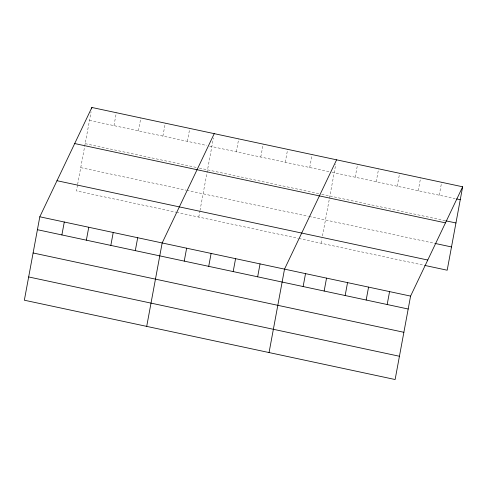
<?xml version="1.0" encoding="UTF-8"?>
<svg xmlns="http://www.w3.org/2000/svg" width="487" height="487" viewBox="0 0 487 487"><rect width="100%" height="100%" fill="white"/><g stroke="black" fill="none" stroke-linecap="round" stroke-linejoin="round"><path stroke-width="0.37" stroke-dasharray="2.44 1.83" d="M77.5 185.084L76.416 190.898L175.783 212.155M77.634 184.354L91.081 111.785M113.958 125.628L116.35 112.71M138.43 130.863L140.822 117.945M162.902 136.098L165.294 123.181M187.367 141.333L189.766 128.416M198.775 217.074L199.853 211.255M199.987 210.53L213.434 137.955M236.311 151.798L238.703 138.886M260.782 157.033L263.175 144.122M285.254 162.268L287.647 149.357M309.726 167.504L312.118 154.586M321.128 243.244L321.937 238.886M322.473 235.976L335.793 164.131M355.206 177.231L357.598 164.32M376.214 181.73L378.606 168.812M397.228 186.223L399.62 173.305M418.236 190.715L420.628 177.804M439.244 195.214L441.642 182.296M89.486 120.392L206.652 145.455M209.617 146.088L329.005 171.631M331.97 172.264L455.187 198.623M85.176 143.659L196.407 167.455M199.372 168.088L318.76 193.625M321.724 194.264L445.075 220.648M80.732 167.631L186.028 190.155M186.771 190.314L308.387 216.331M309.123 216.49L434.112 243.226M176.525 212.314L298.141 238.332M298.878 238.49L424.007 265.251"/><path stroke-width="0.73" d="M39.812 216.788L24.35 300.211L395.121 379.525L410.584 296.102L462.65 186.789L91.879 107.475L39.812 216.788L410.584 296.102M61.886 234.935L64.284 222.023M91.617 108.911L91.879 107.475M86.357 240.17L88.756 227.259M110.829 245.405L113.221 232.494M135.301 250.641L137.693 237.729M146.703 326.381L162.165 242.958L214.237 133.651M184.244 261.111L186.637 248.193M208.716 266.346L211.108 253.429M233.182 271.582L235.58 258.664M257.653 276.817L260.046 263.899M269.055 352.558L284.518 269.134L336.59 159.821M303.133 286.545L305.532 273.627M324.147 291.037L326.54 278.126M345.155 295.536L347.548 282.618M366.169 300.029L368.562 287.111M387.177 304.521L389.57 291.603M462.65 186.789L447.188 270.212L424.731 265.409M456.636 198.933L460.258 199.707M445.8 220.806L455.942 222.973M74.7 143.549L445.465 222.863M434.836 243.378L451.504 246.946M56.997 180.714L427.763 260.028M37.42 229.706L408.185 309.014M33.104 252.972L403.875 332.286M28.66 276.945L399.431 356.259"/></g></svg>
